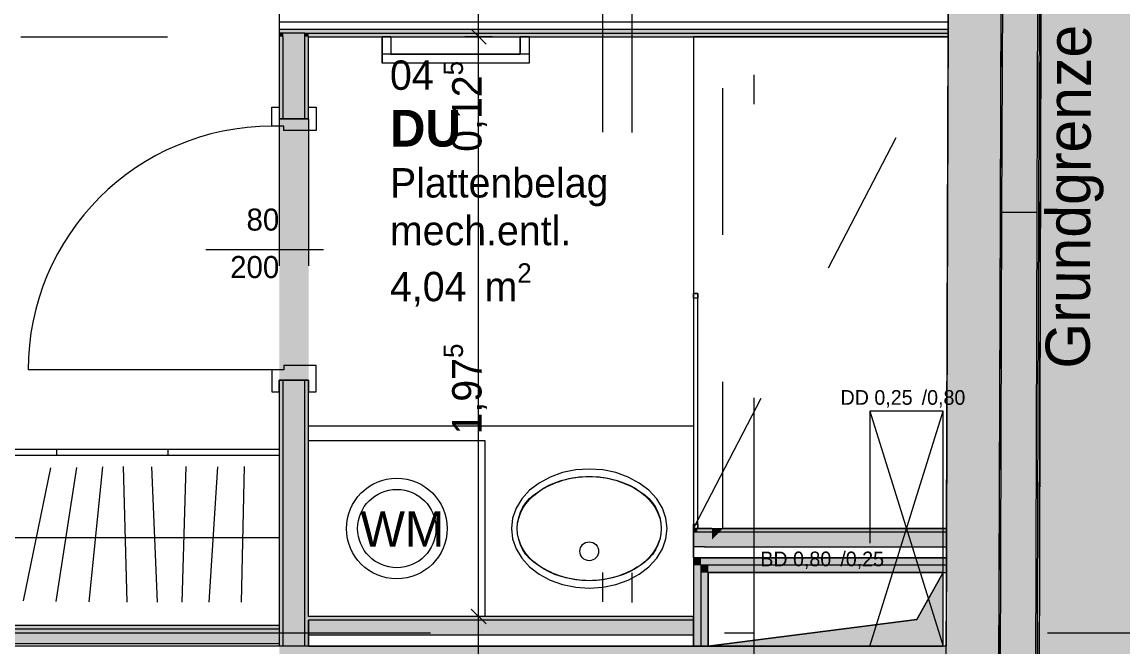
# Model space of a CAD drawing. Header units: metres. Extents: x -3 to 171, y -23 to 41.
# Drawn here: x 15.509 to 19.253, y -6.045 to -3.92 of the extents above; entities that cross this region are included whole.
import ezdxf

# ---------------------------------------------------------------- set-up
doc = ezdxf.new("R2010")
doc.units = ezdxf.units.M
doc.header["$MEASUREMENT"] = 0
for name, pattern in [('Achse', [0.004, 0.002, -0.001, 0, -0.001]), ('Punkt 1_1', [0.075, 0.025, -0.05]), ('Schnittlinie', [0.006, 0.003, -0.0015, 0, -0.0015]), ('Strichlinie eng', [0.002, 0.0015, -0.0005]), ('Untersicht', [0.001, 0.0005, -0.0005])]:
    doc.linetypes.add(name, pattern=pattern)
for name, color, linetype in [('4._1.DG PP STG1_1_000 Achsraster', 7, 'Continuous'), ('4._1.DG PP STG1_1_110 Wand Aussen', 7, 'Continuous'), ('4._1.DG PP STG1_1_120 Wand Innen tragend', 7, 'Continuous'), ('4._1.DG PP STG1_1_130 Wand Innen', 7, 'Continuous'), ('4._1.DG PP STG1_1_170 Schachtwände', 7, 'Continuous'), ('4._1.DG PP STG1_1_210 Decke', 7, 'Continuous'), ('4._1.DG PP STG1_1_220 Bodenaufbau', 7, 'Continuous'), ('4._1.DG PP STG1_1_230 Decke abgehaengt', 7, 'Continuous'), ('4._1.DG PP STG1_1_270 Deckendurchbruchsymbol', 7, 'Continuous'), ('4._1.DG PP STG1_1_510 Möblierung', 7, 'Continuous'), ('4._1.DG PP STG1_1_540 Sanitäreinrichtung', 7, 'Continuous'), ('4._1.DG PP STG1_1_725 Nachbarbebauung', 7, 'Continuous'), ('4._1.DG PP STG1_1_810 Raum', 7, 'Continuous'), ('4._1.DG PP STG1_1_815 Raumbegrenzung', 7, 'Continuous'), ('4._1.DG PP STG1_1_844 Umriss 2D', 7, 'Continuous'), ('4._1.DG PP STG1_1_851 Marker Schnitt', 7, 'Continuous'), ('4._1.DG PP STG1_1_950 Polierplan Bemaßung', 7, 'Continuous'), ('4._1.DG PP STG1_1_Neubau_840 Baulinien', 7, 'Continuous')]:
    doc.layers.add(name, color=color, linetype=linetype)
doc.styles.add('ERSTELLTER_STIL_2', font='')
doc.styles.add('ERSTELLTER_STIL_6', font='')
doc.styles.add('ERSTELLTER_STIL_7', font='')
doc.styles.get('ERSTELLTER_STIL_2').set_extended_font_data('Eurostile')
doc.styles.get('ERSTELLTER_STIL_6').set_extended_font_data('Eurostile', bold=True)
doc.styles.get('ERSTELLTER_STIL_7').set_extended_font_data('Muli')
doc.linetypes.add('Grenze Bundesland', pattern='A,0,[2,415_260415_PP_VA_1_7 1 DG1.Shx,S=1.5873e-05,R=0,X=0,Y=0],-0.003,0', length=0.003)
doc.linetypes.add('Grenze Grundstück', pattern='A,0,[1,415_260415_PP_VA_1_7 1 DG1.Shx,S=0.00031746,R=0,X=0,Y=0],-0.04,0', length=0.04)

msp = doc.modelspace()

# ---------------------------------------------------------------- hatches: boundary and pattern name
at = {"layer": '4._1.DG PP STG1_1_110 Wand Aussen', "linetype": 'Continuous', "lineweight": 13, "true_color": 0xff6400}
for points in [[(18.9648, -4.5692), (18.9802, 0.0639), (18.8598, -0.0832), (18.8448, -4.5688)], [(18.9304, -14.875), (18.9648, -4.5692), (18.8448, -4.5688), (18.8104, -14.875)]]:
    msp.add_hatch(color=30, dxfattribs=at).paths.add_polyline_path(points)
at = {"layer": '4._1.DG PP STG1_1_110 Wand Aussen', "linetype": 'Continuous', "lineweight": 0, "true_color": 0x373737}
for points in [[(18.8546, -0.13), (18.8398, -4.5688), (18.8448, -4.5688), (18.8596, -0.13)], [(18.8105, -14.87), (18.8448, -4.5688), (18.8398, -4.5688), (18.8055, -14.87)]]:
    msp.add_hatch(color=250, dxfattribs=at).paths.add_polyline_path(points)
at = {"layer": '4._1.DG PP STG1_1_110 Wand Aussen', "linetype": 'Continuous', "lineweight": 13, "true_color": 0x3f7f02}
for points in [[(18.674, -0.31), (18.6598, -4.5682), (18.8398, -4.5688), (18.854, -0.31)], [(18.8061, -14.69), (18.8398, -4.5688), (18.6598, -4.5682), (18.6261, -14.69)]]:
    msp.add_hatch(color=76, dxfattribs=at).paths.add_polyline_path(points)
at = {"layer": '4._1.DG PP STG1_1_120 Wand Innen tragend', "linetype": 'Continuous', "lineweight": 13, "true_color": 0xfb02fe}
msp.add_hatch(color=6, dxfattribs=at).paths.add_polyline_path([(13.3225, -5.9875), (16.385, -5.9875), (16.385, -5.975), (13.3225, -5.975)])
at = {"layer": '4._1.DG PP STG1_1_120 Wand Innen tragend', "linetype": 'Continuous', "lineweight": 13, "true_color": 0xffaa00}
msp.add_hatch(color=40, dxfattribs=at).paths.add_polyline_path([(16.385, -5.9875), (13.3225, -5.9875), (13.3225, -6.0375), (16.385, -6.0375)])
at = {"layer": '4._1.DG PP STG1_1_120 Wand Innen tragend', "linetype": 'Continuous', "lineweight": 13, "true_color": 0x3f7f02}
msp.add_hatch(color=76, dxfattribs=at).paths.add_polyline_path([(16.385, -6.225), (18.6543, -6.225), (18.6549, -6.045), (16.385, -6.045)])
at = {"layer": '4._1.DG PP STG1_1_130 Wand Innen', "linetype": 'Continuous', "lineweight": 13, "true_color": 0xfb02fe}
for points in [[(16.385, -3.9575), (18.6618, -3.9575), (18.6619, -3.945), (16.385, -3.945)], [(16.385, -3.97), (16.3975, -3.97), (16.3975, -3.9575), (16.385, -3.9575)], [(16.4725, -3.97), (16.485, -3.97), (16.485, -3.9575), (16.4725, -3.9575)], [(16.485, -3.97), (18.6618, -3.97), (18.6618, -3.9575), (16.485, -3.9575)], [(16.385, -3.97), (16.385, -4.25), (16.3975, -4.25), (16.3975, -3.97)], [(16.4725, -3.97), (16.4725, -4.25), (16.485, -4.25), (16.485, -3.97)], [(16.385, -6.045), (16.3975, -6.045), (16.3975, -5.14), (16.385, -5.14)], [(16.4725, -5.14), (16.4725, -6.045), (16.485, -6.045), (16.485, -5.14)], [(17.795, -5.645), (17.795, -5.6575), (17.8075, -5.6575), (17.8075, -5.645)], [(17.8075, -5.645), (17.8075, -5.6575), (17.8575, -5.6575), (17.8575, -5.645)], [(17.8575, -5.6575), (17.8825, -5.6575), (17.895, -5.645), (17.8575, -5.645)], [(18.6562, -5.645), (17.895, -5.645), (17.8825, -5.6575), (18.6562, -5.6575)], [(17.795, -5.945), (16.485, -5.945), (16.485, -5.9575), (17.795, -5.9575)]]:
    msp.add_hatch(color=6, dxfattribs=at).paths.add_polyline_path(points)
at = {"layer": '4._1.DG PP STG1_1_130 Wand Innen', "linetype": 'Continuous', "lineweight": 13, "true_color": 0xffaa00}
for points in [[(16.3975, -3.97), (16.4725, -3.97), (16.4725, -3.9575), (16.3975, -3.9575)], [(16.3975, -3.97), (16.3975, -4.25), (16.4725, -4.25), (16.4725, -3.97)], [(16.4725, -5.14), (16.3975, -5.14), (16.3975, -6.045), (16.4725, -6.045)], [(17.795, -5.6575), (17.795, -5.7075), (17.8075, -5.7075), (17.8075, -5.6575)], [(17.8075, -5.6575), (17.8075, -5.7075), (17.8325, -5.7075), (17.8575, -5.6825), (17.8575, -5.6575)], [(18.6562, -5.6575), (17.8825, -5.6575), (17.8325, -5.7075), (18.656, -5.7075)], [(17.8575, -5.6575), (17.8575, -5.6825), (17.8825, -5.6575)], [(17.795, -5.9575), (16.485, -5.9575), (16.485, -6.0075), (17.795, -6.0075)]]:
    msp.add_hatch(color=40, dxfattribs=at).paths.add_polyline_path(points)
at = {"layer": '4._1.DG PP STG1_1_130 Wand Innen', "linetype": 'Continuous', "lineweight": 0, "true_color": 0xffffff}
msp.add_hatch(color=7, dxfattribs=at).paths.add_polyline_path([(16.485, -5.14), (16.485, -4.25), (16.385, -4.25), (16.385, -5.14)])
at = {"layer": '4._1.DG PP STG1_1_170 Schachtwände', "linetype": 'Continuous', "lineweight": 13, "true_color": 0xfb02fe}
for points in [[(17.795, -5.77), (17.82, -5.77), (17.795, -5.745)], [(17.82, -5.745), (17.795, -5.745), (17.82, -5.77)], [(17.82, -5.77), (18.6558, -5.77), (18.6559, -5.745), (17.82, -5.745)], [(17.795, -6.045), (17.82, -6.045), (17.82, -5.77), (17.795, -5.77)], [(17.845, -5.795), (17.82, -5.77), (17.82, -5.795)], [(17.845, -5.77), (17.82, -5.77), (17.845, -5.795)], [(17.82, -5.795), (17.82, -6.045), (17.845, -6.045), (17.845, -5.795)], [(17.845, -5.795), (18.6557, -5.795), (18.6558, -5.77), (17.845, -5.77)]]:
    msp.add_hatch(color=6, dxfattribs=at).paths.add_polyline_path(points)
at = {"layer": '4._1.DG PP STG1_1_270 Deckendurchbruchsymbol', "linetype": 'Continuous', "lineweight": 0}
msp.add_hatch(color=8, dxfattribs=at).paths.add_polyline_path([(17.845, -6.045), (18.645, -6.045), (18.645, -5.795), (18.5546, -5.9546)])
at = {"layer": '4._1.DG PP STG1_1_725 Nachbarbebauung', "linetype": 'Continuous', "lineweight": 0, "true_color": 0x1f1f1f}
msp.add_hatch(color=250, dxfattribs=at).paths.add_polyline_path([(18.9876, -0.0005), (18.958, -11.4452), (22.9775, -11.4791), (22.9775, -0.0038)])

# ---------------------------------------------------------------- linework, layer by layer
at = {"layer": '4._1.DG PP STG1_1_000 Achsraster', "color": 5, "linetype": 'Achse', "lineweight": 0, "ltscale": 1000}
for p, q in [((18, 3), (18, -22.5231)), ((-1.5, -6), (21, -6))]:
    msp.add_line(p, q, dxfattribs=at)
at = {"layer": '4._1.DG PP STG1_1_110 Wand Aussen', "color": 7, "linetype": 'Continuous', "lineweight": 13, "ltscale": 1000}
for p, q in [((18.9648, -4.5692), (18.9802, 0.0639)), ((18.8448, -4.5688), (18.8596, -0.13)), ((18.8105, -14.87), (18.8448, -4.5688)), ((18.9304, -14.875), (18.9648, -4.5692))]:
    msp.add_line(p, q, dxfattribs=at)
at = {"layer": '4._1.DG PP STG1_1_110 Wand Aussen', "color": 7, "linetype": 'Continuous', "lineweight": 18, "ltscale": 1000}
for p, q in [((18.8398, -4.5688), (18.854, -0.31)), ((18.8061, -14.69), (18.8398, -4.5688))]:
    msp.add_line(p, q, dxfattribs=at)
at = {"layer": '4._1.DG PP STG1_1_110 Wand Aussen', "color": 7, "linetype": 'Continuous', "lineweight": 13, "ltscale": 1000, "flags": 128}
for points in [[(18.9698, -4.5692), (18.9853, 0.07)], [(18.9648, -4.5692), (18.8448, -4.5688)], [(18.9648, -4.5692), (18.8448, -4.5688)], [(18.935, -15), (18.9698, -4.5692)]]:
    msp.add_lwpolyline(points, dxfattribs=at)
at = {"layer": '4._1.DG PP STG1_1_110 Wand Aussen', "color": 7, "linetype": 'Continuous', "lineweight": 18, "ltscale": 1000, "flags": 128}
for points in [[(18.674, -0.31), (18.6598, -4.5682)], [(18.6598, -4.5682), (18.6549, -6.045)]]:
    msp.add_lwpolyline(points, dxfattribs=at)
at = {"layer": '4._1.DG PP STG1_1_120 Wand Innen tragend', "color": 7, "linetype": 'Continuous', "lineweight": 13, "ltscale": 1000}
for p, q in [((16.385, -5.9875), (13.3225, -5.9875)), ((16.385, -6.0375), (13.3225, -6.0375))]:
    msp.add_line(p, q, dxfattribs=at)
at = {"layer": '4._1.DG PP STG1_1_120 Wand Innen tragend', "color": 7, "linetype": 'Continuous', "lineweight": 18, "ltscale": 1000}
msp.add_line((16.385, -6.045), (13.3225, -6.045), dxfattribs=at)
at = {"layer": '4._1.DG PP STG1_1_120 Wand Innen tragend', "color": 7, "linetype": 'Continuous', "lineweight": 13, "ltscale": 1000, "flags": 128}
for points in [[(16.385, -5.975), (14.11, -5.975)], [(16.385, -5.975), (16.385, -5.9875)], [(16.385, -5.9875), (16.385, -6.0375)], [(16.385, -6.0375), (16.385, -6.045)]]:
    msp.add_lwpolyline(points, dxfattribs=at)
at = {"layer": '4._1.DG PP STG1_1_120 Wand Innen tragend', "color": 7, "linetype": 'Continuous', "lineweight": 18, "ltscale": 1000, "flags": 128}
msp.add_lwpolyline([(18.6549, -6.045), (16.385, -6.045)], dxfattribs=at)
at = {"layer": '4._1.DG PP STG1_1_130 Wand Innen', "color": 7, "linetype": 'Continuous', "lineweight": 18, "ltscale": 1000}
for p, q in [((16.385, -3.92), (18.662, -3.92)), ((16.385, -3.945), (18.6619, -3.945)), ((16.3975, -3.9575), (16.385, -3.9575)), ((16.3975, -3.9575), (16.385, -3.9575)), ((16.4725, -3.9575), (16.3975, -3.9575)), ((16.3975, -3.97), (16.3975, -3.9575)), ((16.4725, -3.9575), (16.3975, -3.9575)), ((16.4725, -3.97), (16.4725, -3.9575)), ((16.4725, -3.9575), (18.6618, -3.9575)), ((16.3975, -3.97), (16.3975, -4.25)), ((16.4725, -4.25), (16.4725, -3.97)), ((16.3975, -4.25), (16.385, -4.25)), ((16.3975, -4.25), (16.385, -4.25)), ((16.3975, -4.25), (16.385, -4.25)), ((16.4725, -4.25), (16.3975, -4.25)), ((16.4725, -4.25), (16.3975, -4.25)), ((16.4725, -4.25), (16.3975, -4.25)), ((16.485, -4.25), (16.4725, -4.25)), ((16.485, -4.25), (16.4725, -4.25)), ((16.485, -4.25), (16.4725, -4.25)), ((16.3975, -5.14), (16.385, -5.14)), ((16.3975, -5.14), (16.385, -5.14)), ((16.3975, -5.14), (16.385, -5.14)), ((16.3975, -5.14), (16.3975, -6.045)), ((16.4725, -5.14), (16.3975, -5.14)), ((16.4725, -5.14), (16.3975, -5.14)), ((16.4725, -5.14), (16.3975, -5.14)), ((16.4725, -6.045), (16.4725, -5.14)), ((16.485, -5.14), (16.4725, -5.14)), ((16.485, -5.14), (16.4725, -5.14)), ((16.485, -5.14), (16.4725, -5.14)), ((18.6562, -5.6575), (17.8825, -5.6575)), ((17.8325, -5.7075), (18.656, -5.7075)), ((17.795, -5.9575), (16.485, -5.9575)), ((16.485, -6.0075), (17.795, -6.0075))]:
    msp.add_line(p, q, dxfattribs=at)
at = {"layer": '4._1.DG PP STG1_1_130 Wand Innen', "color": 7, "linetype": 'Continuous', "lineweight": 13, "ltscale": 1000}
for p, q in [((16.36, -4.275), (16.36, -4.21)), ((16.36, -4.21), (16.385, -4.21)), ((16.385, -4.21), (16.385, -4.25)), ((16.485, -4.25), (16.485, -4.21)), ((16.485, -4.21), (16.51, -4.21)), ((16.51, -4.21), (16.51, -4.29)), ((16.385, -4.25), (16.485, -4.25)), ((16.4, -4.275), (16.36, -4.275)), ((16.4, -4.29), (16.4, -4.275)), ((16.51, -4.29), (16.4, -4.29)), ((16.135, -4.695), (16.535, -4.695)), ((16.51, -5.09), (16.4, -5.09)), ((16.4, -5.09), (16.4, -5.105)), ((16.51, -5.18), (16.51, -5.09)), ((16.36, -5.105), (15.53, -5.105)), ((16.4, -5.105), (16.36, -5.105)), ((16.36, -5.105), (16.36, -5.18)), ((16.385, -5.18), (16.385, -5.14)), ((16.385, -5.14), (16.485, -5.14)), ((16.485, -5.14), (16.485, -5.18)), ((16.36, -5.18), (16.385, -5.18)), ((16.485, -5.18), (16.51, -5.18))]:
    msp.add_line(p, q, dxfattribs=at)
at = {"layer": '4._1.DG PP STG1_1_130 Wand Innen', "color": 8, "linetype": 'Untersicht', "lineweight": 13, "ltscale": 1000}
for p, q in [((16.385, -4.25), (16.385, -5.14)), ((16.485, -4.25), (16.485, -5.14))]:
    msp.add_line(p, q, dxfattribs=at)
at = {"layer": '4._1.DG PP STG1_1_130 Wand Innen', "color": 7, "linetype": 'Continuous', "lineweight": 18, "ltscale": 1000, "flags": 128}
for points in [[(16.385, -3.845), (16.385, -3.97)], [(18.6618, -3.97), (18.6622, -3.845)], [(16.385, -3.97), (16.385, -4.25)], [(16.485, -4.25), (16.485, -3.97)], [(16.485, -3.97), (18.6618, -3.97)], [(16.385, -5.14), (16.385, -6.045)], [(16.485, -5.945), (16.485, -5.14)], [(18.6562, -5.645), (17.895, -5.645)], [(18.6562, -5.645), (18.6562, -5.6575)], [(18.6562, -5.6575), (18.656, -5.7075)], [(18.656, -5.7075), (18.6559, -5.745)], [(17.795, -5.745), (18.6559, -5.745)], [(17.795, -5.945), (16.485, -5.945)], [(17.795, -6.045), (17.795, -5.945)], [(16.485, -6.045), (16.485, -5.9575)], [(16.485, -5.9575), (16.485, -6.045)], [(16.3975, -6.045), (16.385, -6.045)], [(16.4725, -6.045), (16.3975, -6.045)], [(16.485, -6.045), (16.4725, -6.045)], [(16.485, -6.045), (17.795, -6.045)]]:
    msp.add_lwpolyline(points, dxfattribs=at)
at = {"layer": '4._1.DG PP STG1_1_130 Wand Innen', "color": 7, "linetype": 'Continuous', "lineweight": 13, "ltscale": 1000}
msp.add_arc((16.36, -5.105), 0.83, 90, 180, dxfattribs=at)
at = {"layer": '4._1.DG PP STG1_1_170 Schachtwände', "color": 7, "linetype": 'Continuous', "lineweight": 18, "ltscale": 1000}
for p, q in [((17.845, -5.77), (17.82, -5.77)), ((17.82, -5.77), (17.82, -5.795)), ((17.82, -5.795), (17.82, -6.045)), ((18.6558, -5.77), (17.845, -5.77))]:
    msp.add_line(p, q, dxfattribs=at)
at = {"layer": '4._1.DG PP STG1_1_170 Schachtwände', "color": 7, "linetype": 'Continuous', "lineweight": 18, "ltscale": 1000, "flags": 128}
for points in [[(17.795, -5.745), (17.795, -5.77)], [(18.6559, -5.745), (17.795, -5.745)], [(18.6559, -5.745), (18.6558, -5.77)], [(17.795, -5.77), (17.795, -6.045)], [(17.845, -5.795), (18.6557, -5.795)], [(17.845, -6.045), (17.845, -5.795)], [(18.6558, -5.77), (18.6557, -5.795)], [(17.795, -6.045), (17.82, -6.045)], [(17.82, -6.045), (17.845, -6.045)]]:
    msp.add_lwpolyline(points, dxfattribs=at)
at = {"layer": '4._1.DG PP STG1_1_210 Decke', "color": 255, "linetype": 'Continuous', "lineweight": 13, "ltscale": 1000, "flags": 128}
msp.add_lwpolyline([(3.625, -0.13), (0.1305, -0.13), (0.1845, -14.87), (5.505, -14.87), (5.505, -15.84), (13.475, -15.84), (13.475, -14.87), (18.8055, -14.87), (18.8546, -0.13), (15.325, -0.13), (15.325, -0.53), (12.525, -0.53), (12.525, -0.13), (6.455, -0.13), (6.455, -0.53), (3.625, -0.53)], close=True, dxfattribs=at)
at = {"layer": '4._1.DG PP STG1_1_220 Bodenaufbau', "color": 7, "linetype": 'Continuous', "lineweight": 13, "ltscale": 1000, "true_color": 0xf4f4f4, "flags": 128}
msp.add_lwpolyline([(0.3111, -0.31), (0.3639, -14.69), (18.6261, -14.69), (18.674, -0.31), (15.505, -0.31), (15.505, -0.71), (12.345, -0.71), (12.345, -0.31), (6.635, -0.31), (6.635, -0.71), (3.445, -0.71), (3.445, -0.31)], close=True, dxfattribs=at)
at = {"layer": '4._1.DG PP STG1_1_230 Decke abgehaengt', "color": 8, "linetype": 'Untersicht', "lineweight": 13, "ltscale": 1000}
msp.add_line((17.795, -5.645), (18.6618, -3.97), dxfattribs=at)
at = {"layer": '4._1.DG PP STG1_1_230 Decke abgehaengt', "color": 7, "linetype": 'Continuous', "lineweight": 18, "ltscale": 1000}
for p, q in [((17.8075, -5.645), (17.795, -5.645)), ((17.8075, -5.645), (17.795, -5.645)), ((17.8575, -5.645), (17.8075, -5.645)), ((17.8575, -5.645), (17.8075, -5.645)), ((17.8575, -5.645), (17.895, -5.645)), ((17.8575, -5.645), (17.895, -5.645)), ((17.8075, -5.6575), (17.795, -5.6575)), ((17.8575, -5.6575), (17.8075, -5.6575)), ((17.8575, -5.6575), (17.8825, -5.6575)), ((17.8075, -5.7075), (17.795, -5.7075)), ((17.8325, -5.7075), (17.8075, -5.7075))]:
    msp.add_line(p, q, dxfattribs=at)
at = {"layer": '4._1.DG PP STG1_1_230 Decke abgehaengt', "color": 8, "linetype": 'Untersicht', "lineweight": 13, "ltscale": 1000, "flags": 128}
for points in [[(17.795, -3.97), (17.795, -5.645)], [(17.8075, -3.97), (17.795, -3.97)], [(17.8575, -3.97), (17.8075, -3.97)], [(17.895, -3.97), (17.8575, -3.97)], [(17.895, -5.645), (17.895, -3.97)]]:
    msp.add_lwpolyline(points, dxfattribs=at)
at = {"layer": '4._1.DG PP STG1_1_230 Decke abgehaengt', "color": 8, "linetype": 'Continuous', "lineweight": 13, "ltscale": 1000, "flags": 128}
msp.add_lwpolyline([(17.795, -5.745), (18.6559, -5.745), (18.6618, -3.97), (17.795, -3.97)], close=True, dxfattribs=at)
at = {"layer": '4._1.DG PP STG1_1_230 Decke abgehaengt', "color": 7, "linetype": 'Continuous', "lineweight": 18, "ltscale": 1000, "flags": 128}
for points in [[(17.795, -5.6575), (17.795, -5.645)], [(17.795, -5.7075), (17.795, -5.6575)], [(17.795, -5.745), (17.795, -5.7075)]]:
    msp.add_lwpolyline(points, dxfattribs=at)
at = {"layer": '4._1.DG PP STG1_1_270 Deckendurchbruchsymbol', "color": 7, "linetype": 'Strichlinie eng', "lineweight": 13, "ltscale": 1000}
for p, q in [((18.395, -6.045), (18.645, -5.245)), ((18.395, -5.245), (18.645, -6.045))]:
    msp.add_line(p, q, dxfattribs=at)
at = {"layer": '4._1.DG PP STG1_1_270 Deckendurchbruchsymbol', "color": 7, "linetype": 'Strichlinie eng', "lineweight": 13, "ltscale": 1000, "flags": 128}
msp.add_lwpolyline([(18.645, -6.045), (18.645, -5.245), (18.395, -5.245), (18.395, -6.045)], close=True, dxfattribs=at)
at = {"layer": '4._1.DG PP STG1_1_270 Deckendurchbruchsymbol', "color": 7, "linetype": 'Continuous', "lineweight": 13, "ltscale": 1000, "flags": 128}
for points in [[(18.5546, -5.9546), (18.645, -5.795), (17.845, -5.795), (17.845, -6.045)], [(17.845, -6.045), (18.645, -6.045), (18.645, -5.795), (18.5546, -5.9546)]]:
    msp.add_lwpolyline(points, close=True, dxfattribs=at)
at = {"layer": '4._1.DG PP STG1_1_510 Möblierung', "color": 8, "linetype": 'Continuous', "lineweight": 13, "ltscale": 1000, "true_color": 0x7e7f7f}
for p, q in [((15.6267, -5.375), (15.6267, -5.395)), ((16.0058, -5.375), (16.0058, -5.395)), ((14.11, -5.395), (16.385, -5.395)), ((15.6064, -5.4388), (15.5136, -5.8912)), ((15.6952, -5.4368), (15.6248, -5.8932)), ((15.7838, -5.4354), (15.7362, -5.8946)), ((15.8534, -5.4342), (15.8666, -5.8958)), ((15.9501, -5.4343), (15.9699, -5.8957)), ((16.0665, -5.4342), (16.0535, -5.8958)), ((16.1752, -5.4346), (16.1448, -5.8954)), ((16.2651, -5.4342), (16.2549, -5.8958)), ((14.11, -5.675), (16.385, -5.675))]:
    msp.add_line(p, q, dxfattribs=at)
at = {"layer": '4._1.DG PP STG1_1_510 Möblierung', "color": 8, "linetype": 'Continuous', "lineweight": 13, "ltscale": 1000, "true_color": 0x7e7f7f, "flags": 128}
msp.add_lwpolyline([(14.11, -5.375), (16.385, -5.375), (16.385, -5.975), (14.11, -5.975)], close=True, dxfattribs=at)
at = {"layer": '4._1.DG PP STG1_1_540 Sanitäreinrichtung', "color": 150, "linetype": 'Continuous', "lineweight": 13, "ltscale": 1000, "true_color": 0x0f7ffe}
for p, q in [((16.735, -3.97), (16.735, -4.06)), ((16.765, -3.97), (16.735, -3.97)), ((16.765, -3.97), (16.765, -4.03)), ((17.205, -3.97), (17.205, -4.03)), ((17.235, -3.97), (17.205, -3.97)), ((17.235, -3.97), (17.235, -4.06)), ((17.235, -4.03), (16.735, -4.03)), ((17.235, -4.06), (16.735, -4.06)), ((17.795, -4.86), (17.795, -4.845)), ((17.795, -4.845), (17.81, -4.845)), ((17.81, -4.86), (17.795, -4.86)), ((17.81, -4.845), (17.81, -4.86)), ((17.795, -5.645), (17.795, -5.63)), ((17.795, -5.63), (17.81, -5.63)), ((17.81, -5.645), (17.795, -5.645)), ((17.81, -5.63), (17.81, -5.645))]:
    msp.add_line(p, q, dxfattribs=at)
at = {"layer": '4._1.DG PP STG1_1_540 Sanitäreinrichtung', "color": 150, "linetype": 'Continuous', "lineweight": 13, "ltscale": 1000, "true_color": 0x0f7ffe, "flags": 128}
for points in [[(17.235, -3.97), (17.235, -4.06), (16.735, -4.06), (16.735, -3.97), (16.765, -3.97), (16.765, -4.03), (17.205, -4.03), (17.205, -3.97)], [(17.795, -3.97), (17.795, -5.645), (18.6562, -5.645), (18.6618, -3.97)], [(17.795, -4.845), (17.795, -4.86), (17.795, -5.63), (17.795, -5.645), (17.81, -5.645), (17.81, -5.63), (17.81, -4.86), (17.81, -4.845)], [(16.485, -5.295), (17.795, -5.295), (17.795, -5.945), (16.485, -5.945)]]:
    msp.add_lwpolyline(points, close=True, dxfattribs=at)
at = {"layer": '4._1.DG PP STG1_1_540 Sanitäreinrichtung', "color": 150, "linetype": 'Punkt 1_1', "lineweight": 13, "ltscale": 1000, "true_color": 0x0f7ffe, "flags": 128}
msp.add_lwpolyline([(16.485, -5.945), (16.485, -5.345), (17.085, -5.345), (17.085, -5.945)], close=True, dxfattribs=at)
at = {"layer": '4._1.DG PP STG1_1_540 Sanitäreinrichtung', "color": 150, "linetype": 'Grenze Bundesland', "lineweight": 13, "ltscale": 1000, "true_color": 0x0f7ffe, "flags": 128}
msp.add_lwpolyline([(17.44, -5.8475), (17.486, -5.8444), (17.5306, -5.8353), (17.5725, -5.8204), (17.6103, -5.8001), (17.643, -5.7752), (17.6695, -5.7463), (17.689, -5.7143), (17.701, -5.6802), (17.705, -5.645), (17.701, -5.6098), (17.689, -5.5757), (17.6695, -5.5438), (17.643, -5.5148), (17.6103, -5.4899), (17.5725, -5.4696), (17.5306, -5.4547), (17.486, -5.4456), (17.44, -5.4425), (17.394, -5.4456), (17.3494, -5.4547), (17.3075, -5.4696), (17.2697, -5.4899), (17.237, -5.5148), (17.2105, -5.5438), (17.191, -5.5757), (17.179, -5.6098), (17.175, -5.645), (17.179, -5.6802), (17.191, -5.7143), (17.2105, -5.7463), (17.237, -5.7752), (17.2697, -5.8001), (17.3075, -5.8204), (17.3494, -5.8353), (17.394, -5.8444)], close=True, dxfattribs=at)
at = {"layer": '4._1.DG PP STG1_1_540 Sanitäreinrichtung', "color": 150, "linetype": 'Continuous', "lineweight": 13, "ltscale": 1000, "true_color": 0x0f7ffe, "flags": 128}
msp.add_lwpolyline([(17.44, -5.8225, -0.146813), (17.2668, -5.7705, -0.265687), (17.195, -5.645, -0.265687), (17.2668, -5.5195, -0.146813), (17.44, -5.4675, -0.146813), (17.6132, -5.5195, -0.265687), (17.685, -5.645, -0.265687), (17.6132, -5.7705, -0.146813)], format="xyb", close=True, dxfattribs=at)
at = {"layer": '4._1.DG PP STG1_1_540 Sanitäreinrichtung', "color": 150, "linetype": 'Punkt 1_1', "lineweight": 13, "ltscale": 1000, "true_color": 0x0f7ffe}
for radius in [0.1714, 0.1333]:
    msp.add_circle((16.785, -5.645), radius, dxfattribs=at)
at = {"layer": '4._1.DG PP STG1_1_540 Sanitäreinrichtung', "color": 150, "linetype": 'Continuous', "lineweight": 13, "ltscale": 1000, "true_color": 0x0f7ffe}
msp.add_circle((17.44, -5.7225), 0.032, dxfattribs=at)
msp.add_ellipse((17.44, -5.645), major_axis=(0.245, 0), ratio=0.72449, dxfattribs=at)
at = {"layer": '4._1.DG PP STG1_1_725 Nachbarbebauung', "color": 8, "linetype": 'Continuous', "lineweight": 13, "ltscale": 1000, "flags": 128}
msp.add_lwpolyline([(22.9775, -0.0038), (18.9876, -0.0005), (18.958, -11.4452), (22.9775, -11.4791)], dxfattribs=at)
at = {"layer": '4._1.DG PP STG1_1_815 Raumbegrenzung', "color": 8, "linetype": 'Untersicht', "lineweight": 13, "ltscale": 1000, "flags": 128}
msp.add_lwpolyline([(15.505, -3.97), (16.385, -3.97)], dxfattribs=at)
at = {"layer": '4._1.DG PP STG1_1_851 Marker Schnitt', "color": 7, "linetype": 'Schnittlinie', "lineweight": 13, "ltscale": 1000}
for p, q in [((17.4851, 4.805), (17.4851, -22.5231)), ((17.5851, 4.8037), (17.5851, -22.5231))]:
    msp.add_line(p, q, dxfattribs=at)
at = {"layer": '4._1.DG PP STG1_1_950 Polierplan Bemaßung', "color": 6, "linetype": 'Continuous', "lineweight": 13, "ltscale": 1000, "true_color": 0xfb02fe}
for p, q in [((17.0636, -3.97), (17.0636, -3.845)), ((17.0386, -3.945), (17.0886, -3.995)), ((17.1105, -3.97), (17.0167, -3.97)), ((17.0636, -5.945), (17.0636, -3.97)), ((17.1105, -5.945), (17.0167, -5.945)), ((17.0386, -5.92), (17.0886, -5.97)), ((17.0636, -6.425), (17.0636, -5.945))]:
    msp.add_line(p, q, dxfattribs=at)
at = {"layer": '4._1.DG PP STG1_1_Neubau_840 Baulinien', "color": 76, "linetype": 'Grenze Grundstück', "lineweight": 13, "ltscale": 1000, "true_color": 0x3f7f02, "flags": 128}
msp.add_lwpolyline([(0.0612, -22.5231), (0.0564, -12.2031), (0, -0.0002), (18.985, -0.0012), (18.958, -11.4452), (18.9035, -19.5703), (18.8897, -22.5231)], dxfattribs=at)

# ---------------------------------------------------------------- texts
at = {"layer": '4._1.DG PP STG1_1_130 Wand Innen', "color": 7, "linetype": 'Continuous', "lineweight": 13, "char_height": 0.075, "attachment_point": 9, "style": 'ERSTELLTER_STIL_2'}
for s, insert in [('\\A1;{\\pqr;\\pt0;\\fEurostile|b0|i0|c0|p0;\\W1.000000;80}', (16.385, -4.6314)), ('\\A1;{\\pqr;\\pt0;\\fEurostile|b0|i0|c0|p0;\\W1.000000;200}', (16.385, -4.793))]:
    msp.add_mtext(s, dxfattribs=dict(at, insert=insert))
at = {"layer": '4._1.DG PP STG1_1_270 Deckendurchbruchsymbol', "color": 1, "linetype": 'Continuous', "lineweight": 0, "char_height": 0.05, "attachment_point": 8, "style": 'ERSTELLTER_STIL_2'}
for s, insert in [('\\A1;{\\pqc;\\pt0;\\fEurostile|b0|i0|c0|p0;\\W1.000000;DD 0,25\\fEurostile|b0|i0|c0|p0;\\W1.000000;\\A1{\\H.66x;\\S^  ;}\\fEurostile|b0|i0|c0|p0;\\W1.000000; /0,80\\fEurostile|b0|i0|c0|p0;\\W1.000000;\\A1{\\H.66x;\\S^  ;}\\fEurostile|b0|i0|c0|p0;\\W1.000000;\\fEurostile|b0|i0|c0|p0;\\W1.000000;\\A1{\\H.66x;\\S^  ;}}', (18.52, -5.2381)), ('\\A1;{\\pqc;\\pt0;\\fEurostile|b0|i0|c0|p0;\\W1.000000;BD 0,80\\fEurostile|b0|i0|c0|p0;\\W1.000000;\\A1{\\H.66x;\\S^  ;}\\fEurostile|b0|i0|c0|p0;\\W1.000000; /0,25\\fEurostile|b0|i0|c0|p0;\\W1.000000;\\A1{\\H.66x;\\S^  ;}\\fEurostile|b0|i0|c0|p0;\\W1.000000;\\fEurostile|b0|i0|c0|p0;\\W1.000000;\\A1{\\H.66x;\\S^  ;}}', (18.245, -5.7881))]:
    msp.add_mtext(s, dxfattribs=dict(at, insert=insert))
at = {"layer": '4._1.DG PP STG1_1_540 Sanitäreinrichtung', "color": 150, "linetype": 'Continuous', "lineweight": 13, "true_color": 0x0f7ffe, "insert": (16.9464, -5.6467), "char_height": 0.12, "attachment_point": 6, "style": 'ERSTELLTER_STIL_7'}
msp.add_mtext('\\A1;{\\pqr;\\fMuli|b0|i0|c0|p0;\\W1.000000;WM}', dxfattribs=at)
at = {"layer": '4._1.DG PP STG1_1_810 Raum', "color": 7, "linetype": 'Continuous', "lineweight": 13, "attachment_point": 1}
for s, insert, char_height, style in [('\\A1;{\\pql;\\pt0;\\fEurostile|b0|i0|c0|p0;\\W1.000000;04}', (16.7618, -4.051), 0.1, 'ERSTELLTER_STIL_2'), ('\\A1;{\\pql;\\pt0;\\fEurostile|b1|i0|c0|p0;\\W1.000000;DU}', (16.7618, -4.2192), 0.125, 'ERSTELLTER_STIL_6'), ('\\A1;{\\pql;\\pt0;\\fEurostile|b0|i0|c0|p0;\\W1.000000;Plattenbelag}', (16.7618, -4.4177), 0.1, 'ERSTELLTER_STIL_2'), ('\\A1;{\\pql;\\pt0;\\fEurostile|b0|i0|c0|p0;\\W1.000000;mech.entl.}', (16.7618, -4.5802), 0.1, 'ERSTELLTER_STIL_2'), ('\\A1;{\\pql;\\pt0,0.05;\\fEurostile|b0|i0|c0|p0;\\W1.000000;4,04\\fEurostile|b0|i0|c0|p0;\\W1.000000;\\A1{\\H.66x;\\S^  ;}\\fEurostile|b0|i0|c0|p0;\\W1.000000; m\\fEurostile|b0|i0|c0|p0;\\W1.000000;\\A1{\\H.66x;\\S2^  ;}}', (16.7618, -4.7417), 0.1, 'ERSTELLTER_STIL_2')]:
    msp.add_mtext(s, dxfattribs=dict(at, insert=insert, char_height=char_height, style=style))
at = {"layer": '4._1.DG PP STG1_1_844 Umriss 2D', "color": 76, "linetype": 'Continuous', "lineweight": 13, "true_color": 0x3f7f02, "insert": (19.0934, -4.5151), "char_height": 0.15, "attachment_point": 5, "rotation": 89.7458, "style": 'ERSTELLTER_STIL_2'}
msp.add_mtext('\\A1;{\\pqc;\\fEurostile|b0|i0|c0|p0;\\W1.000000;Grundgrenze}', dxfattribs=at)
at = {"layer": '4._1.DG PP STG1_1_950 Polierplan Bemaßung', "color": 6, "linetype": 'Continuous', "lineweight": 13, "true_color": 0xfb02fe, "char_height": 0.1, "attachment_point": 7, "rotation": 90, "style": 'ERSTELLTER_STIL_2'}
for s, insert in [('\\A1;{\\pql;\\fEurostile|b0|i0|c0|p0;\\W1.000000;0,12\\fEurostile|b0|i0|c0|p0;\\W1.000000;\\A1{\\H.66x;\\S5^  ;}}', (17.1026, -4.3621)), ('\\A1;{\\pql;\\fEurostile|b0|i0|c0|p0;\\W1.000000;1,97\\fEurostile|b0|i0|c0|p0;\\W1.000000;\\A1{\\H.66x;\\S5^  ;}}', (17.1026, -5.3246))]:
    msp.add_mtext(s, dxfattribs=dict(at, insert=insert))

doc.saveas('drawing.dxf')
